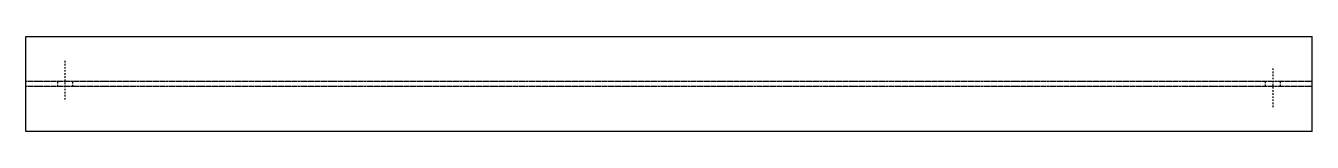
# Model space of a CAD drawing. Header units: millimetres. Extents: x 32 to 8829, y 32 to 565.
# Drawn here: x 32 to 1664, y 32 to 152 of the extents above.
import ezdxf

# ---------------------------------------------------------------- set-up
doc = ezdxf.new("R2010")
doc.units = ezdxf.units.MM
doc.linetypes.add('DXK_LINE_DOT2', pattern=[3.9198, 1.9599, -1.9599])
doc.linetypes.add('DXK_LINE_DOT4', pattern=[0.9408, 0.4704, -0.4704])

msp = doc.modelspace()

# ---------------------------------------------------------------- linework, layer by layer
at = {"color": 7, "linetype": 'Continuous'}
for p, q in [((32, 32), (32.2, 152)), ((32.2, 152), (1664.1, 152)), ((1663.9, 32), (1664.1, 152)), ((1663.9, 32), (32, 32))]:
    msp.add_line(p, q, dxfattribs=at)
at = {"color": 3, "linetype": 'DXK_LINE_DOT2'}
for p, q in [((82.1, 72.3), (82.2, 122.8)), ((82.1, 72.3), (82.2, 122.8)), ((82.1, 72.3), (82.2, 122.8)), ((1614.1, 111.7), (1614, 61.2)), ((1614.1, 111.7), (1614, 61.2)), ((1614.1, 111.7), (1614, 61.2)), ((72.6, 88.9), (72.6, 95.1)), ((72.6, 88.9), (72.6, 95.1)), ((72.6, 88.9), (72.6, 95.1)), ((91.6, 88.9), (91.6, 95.1)), ((91.6, 88.9), (91.6, 95.1)), ((91.6, 88.9), (91.6, 95.1)), ((1604.5, 95.1), (1604.5, 88.9)), ((1604.5, 95.1), (1604.5, 88.9)), ((1604.5, 95.1), (1604.5, 88.9)), ((1623.5, 95.1), (1623.5, 88.9)), ((1623.5, 95.1), (1623.5, 88.9)), ((1623.5, 95.1), (1623.5, 88.9))]:
    msp.add_line(p, q, dxfattribs=at)
at = {"color": 7, "linetype": 'DXK_LINE_DOT4'}
for p, q in [((1664, 95.1), (32.1, 95.1)), ((1664, 88.9), (32.1, 88.9))]:
    msp.add_line(p, q, dxfattribs=at)

doc.saveas('drawing.dxf')
